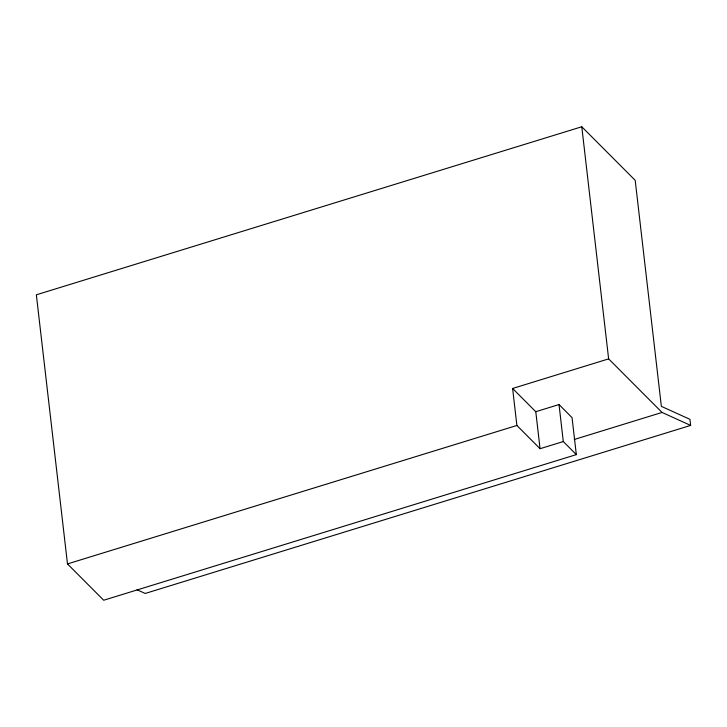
<?xml version="1.0" encoding="UTF-8"?>
<svg xmlns="http://www.w3.org/2000/svg" width="727" height="727" viewBox="0 0 727 727"><rect width="100%" height="100%" fill="white"/><g stroke="black" fill="none" stroke-linecap="round" stroke-linejoin="round"><path stroke-width="1.09" d="M581.782 126.762L36.35 294.808L67.484 563.925L103.697 600.238L576.329 454.62L572.049 417.625L559.018 404.548L535.781 411.709L512.608 388.472L608.635 358.884L662.052 412.445L690.65 425.413L689.941 419.325L661.352 406.357L635.198 180.323L581.782 126.762L608.635 358.884M67.484 563.925L516.888 425.468L540.061 448.704L563.298 441.543L576.329 454.62M574.221 439.499L662.052 412.445M690.65 425.413L145.218 593.459L137.049 589.751M559.018 404.548L563.298 441.543M535.781 411.709L540.061 448.704M512.608 388.472L516.888 425.468"/></g></svg>
